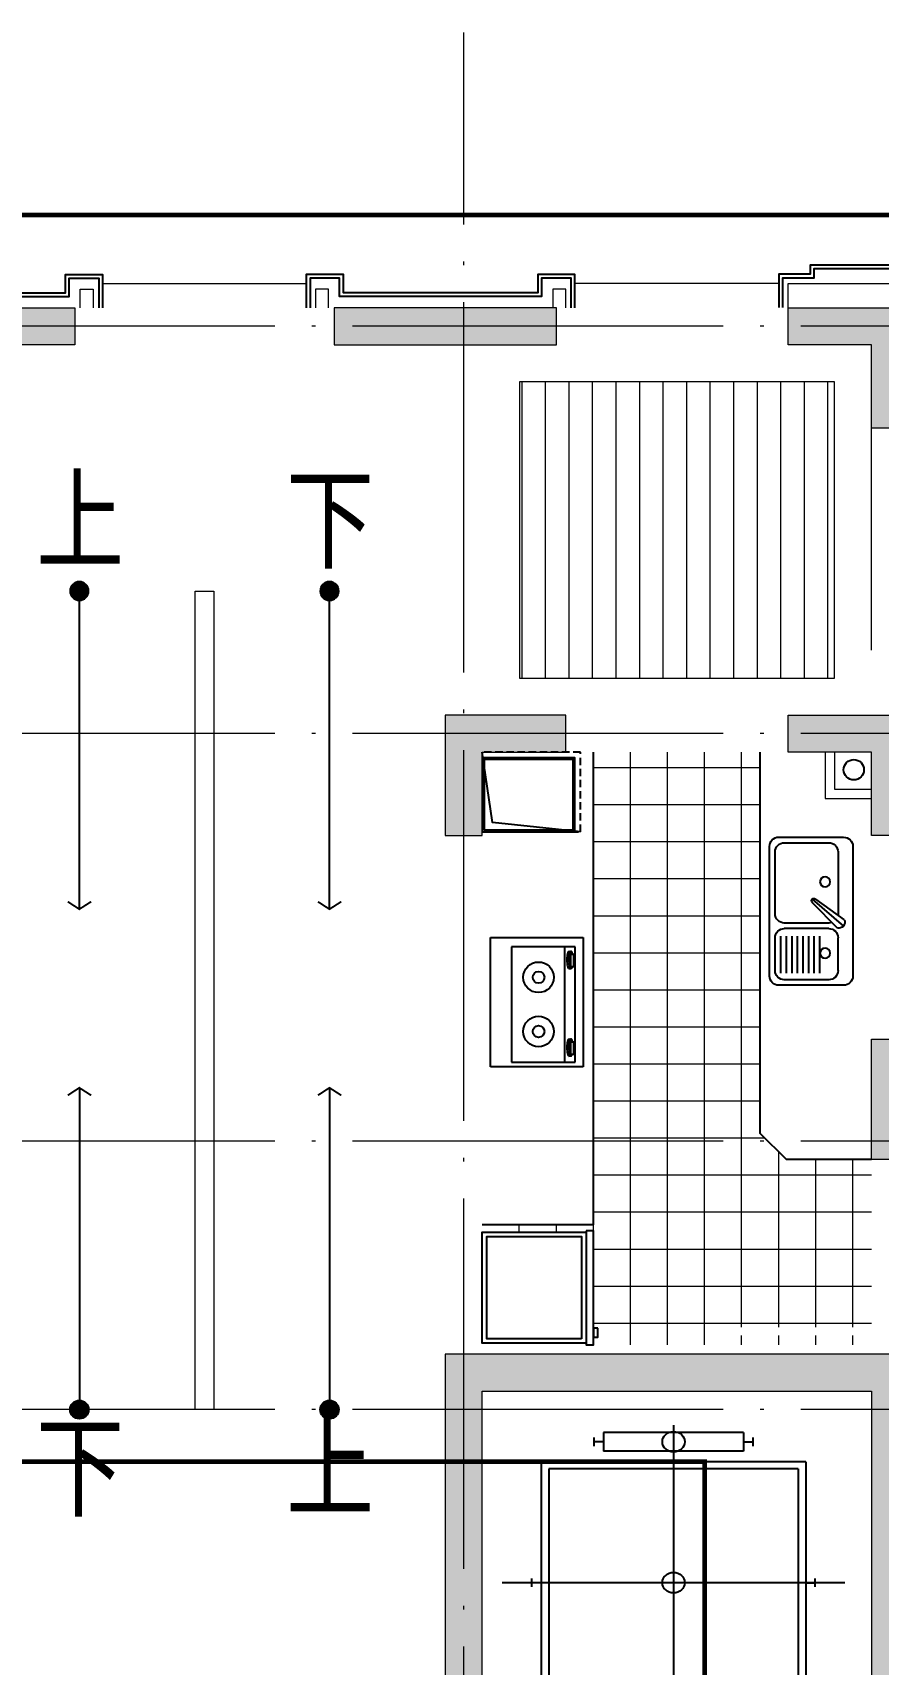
# Model space of a CAD drawing. Extents: x 1117549 to 1295333, y -232649 to -190649.
# Drawn here: x 1176172 to 1180737, y -208443 to -199631 of the extents above; entities that cross this region are included whole.
import ezdxf
from ezdxf.enums import TextEntityAlignment as Align

# ---------------------------------------------------------------- set-up
doc = ezdxf.new("R2010")
doc.units = 0
doc.header["$LTSCALE"] = 1000
doc.header["$MEASUREMENT"] = 0
for name, pattern in [('ACO-DASHED', [3, 2, -1]), ('DASH', [0.35, 0.25, -0.1]), ('DOTE', [2.4200000000000004, 2, -0.2, 0.02, -0.2])]:
    doc.linetypes.add(name, pattern=pattern)
doc.layers.get('0').update_dxf_attribs({"linetype": 'CONTINUOUS'})
for name, color, linetype, lineweight in [('A-c', 30, 'CONTINUOUS', 0), ('A-Sill', 135, 'CONTINUOUS', 0), ('A-Wall-2', 123, 'CONTINUOUS', 15), ('dote', 252, 'DOTE', 0), ('PUB_HATCH', 8, 'CONTINUOUS', 0), ('WR-FLOR', 151, 'CONTINUOUS', 0), ('砌块', 31, 'CONTINUOUS', 0), ('铺地', 147, 'CONTINUOUS', 0)]:
    doc.layers.add(name, color=color, linetype=linetype, lineweight=lineweight)
for name, color, linetype in [('A-Insulatinglayer', 11, 'CONTINUOUS'), ('A-Kitchen', 214, 'CONTINUOUS'), ('A-Others', 45, 'ACO-DASHED'), ('A-Plumbing', 4, 'CONTINUOUS'), ('A-Pub-dim-2', 3, 'CONTINUOUS'), ('A-Pub-text', 132, 'CONTINUOUS'), ('A-Section', 2, 'CONTINUOUS'), ('A-Stair', 142, 'CONTINUOUS')]:
    doc.layers.add(name, color=color, linetype=linetype)
doc.styles.add('hzxy', font='romand.shx', dxfattribs={"bigfont": 'hzxy.shx'})

# ---------------------------------------------------------------- blocks, each defined once
blk = doc.blocks.new('$dot')
h = blk.add_hatch(color=0)
h.dxf.hatch_style = 1
edge = h.paths.add_edge_path()
edge.add_arc((0, 0), 0.5, 0, 360)
at = {"color": 0}
blk.add_circle((0, 0), 0.5, dxfattribs=at)
blk = doc.blocks.new('A-Kitchen-Gas stove-700x500')
at = {"layer": 'A-Kitchen'}
for p, q in [((-349.9999999999563, 0), (349.9999999999563, 0)), ((-349.9999999999563, -500.0000000000582), (-349.9999999999563, 0)), ((349.9999999999563, 0), (349.9999999999563, -500.0000000000582)), ((-323.472144260435, -113.0917068321141), (-323.472144260435, -455.5369868483976)), ((299.3016935963387, -113.0917068321141), (-323.472144260435, -113.0917068321141)), ((299.3016935963387, -455.5369868483976), (299.3016935963387, -113.0917068321141)), ((-323.472144260435, -399.84151166433), (299.3016935963387, -399.84151166433)), ((-290.8727731544495, -422.0538412102614), (-290.7542683257633, -433.7648284342139)), ((-215.7395293142617, -431.5299579231068), (-280.4079388457612, -431.5299579231068)), ((-280.4079388457612, -431.5299579231068), (-280.4079388457612, -448.1502087175613)), ((-215.7395293142617, -448.1502087175613), (-215.7395293142617, -431.5299579231068)), ((-199.1109183234657, -423.2301448979997), (-199.1109183234657, -433.7459913624916)), ((182.1243899021501, -422.0538412102614), (182.2428947308362, -433.7648284342139)), ((192.5892242108384, -431.5299579231068), (192.5892242108384, -448.1502087175613)), ((257.2576337423379, -431.5299579231068), (192.5892242108384, -431.5299579231068)), ((257.2576337423379, -448.1502087175613), (257.2576337423379, -431.5299579231068)), ((273.8862447330466, -423.2301448979997), (273.8862447330466, -433.7459913624916)), ((349.9999999999563, -500.0000000000582), (-349.9999999999563, -500.0000000000582)), ((-323.472144260435, -455.5369868483976), (299.3016935963387, -455.5369868483976)), ((-280.4079388457612, -448.1502087175613), (-215.7395293142617, -448.1502087175613)), ((192.5892242108384, -448.1502087175613), (257.2576337423379, -448.1502087175613))]:
    blk.add_line(p, q, dxfattribs=at)
for points in [[(-199.1109183234657, -423.2301448979997, 0.2590339714206403), (-201.0117027598462, -419.8073419830762, 0.0762761895455676), (-212.5317826497631, -414.8729594461038, 0.0365148199121137), (-226.0800731151394, -412.4155319170093, 0.026614996038891), (-244.9326153249567, -411.411299888743, 0.026614996038891), (-263.7851575348614, -412.4155319170093, 0.0365148199121137), (-277.3334480002377, -414.8729594461038, 0.0762761895455752), (-288.8535278900672, -419.8073419830762, 0.2590339714203898), (-290.7543123265642, -423.2301448979997, 0.0784621676306809), (-290.5581488226453, -424.4725007113884, 0.056762457430155)], [(-199.1109183234657, -433.7459913624916, 0.2590339714206403), (-201.0117027598462, -430.3231884473935, 0.0762761895455676), (-212.5317826497631, -425.3888059105373, 0.0365148199121137), (-226.0800731151394, -422.9313783813849, 0.026614996038891), (-244.9326153249567, -421.9271463530021, 0.026614996038891), (-263.7851575348614, -422.9313783813849, 0.0365148199121137), (-277.3334480002377, -425.3888059105373, 0.0762761895455752), (-288.8535278900672, -430.3231884473935, 0.2590339714203898), (-290.7543123265642, -433.7459913624916, 0.2590339714202164), (-288.8535278900672, -437.1687942774151, 0.056762457430155), (-280.4079388457612, -441.1814099272014, 0.0365148199120382)], [(-215.7395293142617, -442.871044396481, 0.0087359414318704), (-212.5317826497631, -442.1031768143875, 0.0762761895456294), (-201.0117027598462, -437.1687942774151, 0.2590339714204861), (-199.1109183234657, -433.7459913624916, 0.2590339714206403)], [(273.8862447330466, -423.2301448979997, 0.2590339714206403), (271.985460296637, -419.8073419830762, 0.0762761895455676), (260.4653804068366, -414.8729594461038, 0.0365148199121137), (246.9170899414603, -412.4155319170093, 0.026614996038891), (228.0645477315557, -411.411299888743, 0.026614996038891), (209.212005521651, -412.4155319170093, 0.0365148199121137), (195.6637150563619, -414.8729594461038, 0.0762761895455752), (184.1436351664451, -419.8073419830762, 0.2590339714203898), (182.2428507300355, -423.2301448979997, 0.0784621676306809), (182.4390142339543, -424.4725007113884, 0.056762457430155)], [(273.8862447330466, -433.7459913624916, 0.2590339714206403), (271.985460296637, -430.3231884473935, 0.0762761895455676), (260.4653804068366, -425.3888059105373, 0.0365148199121137), (246.9170899414603, -422.9313783813849, 0.026614996038891), (228.0645477315557, -421.9271463530021, 0.026614996038891), (209.212005521651, -422.9313783813849, 0.0365148199121137), (195.6637150563619, -425.3888059105373, 0.0762761895455752), (184.1436351664451, -430.3231884473935, 0.2590339714203898), (182.2428507300355, -433.7459913624916, 0.2590339714202164), (184.1436351664451, -437.1687942774151, 0.056762457430155), (192.5892242108384, -441.1814099272014, 0.0365148199120382)], [(257.2576337423379, -442.871044396481, 0.0087359414318704), (260.4653804068366, -442.1031768143875, 0.0762761895456294), (271.985460296637, -437.1687942774151, 0.2590339714204861), (273.8862447330466, -433.7459913624916, 0.2590339714206403)]]:
    blk.add_lwpolyline(points, format="xyb", dxfattribs=at)
for centre, radius in [((-158.4251782181527, -258.5454277156969), 82.49649810437039), ((134.2080471712543, -258.5454277156969), 82.49649810437039), ((-158.4251782181527, -258.5454277156969), 31.6309469674834), ((134.2080471712543, -258.5454277156969), 31.6309469674834)]:
    blk.add_circle(centre, radius, dxfattribs=at)
blk = doc.blocks.new('A-Kitchen-Washer tank-800x450')
at = {"layer": 'A-Kitchen'}
for p, q in [((350, 0), (-350, 0)), ((-400, -50), (-400, -400.0000000000582)), ((-320, -80.00000000005821), (-143.7037762925029, -80.00000000005821)), ((-91.48327314580091, -83.8428183607175), (45.11580502529978, -218.1856368749868)), ((64.23365555763303, -219.8137208182597), (-79.9331826757407, -51.17735588180585)), ((-45.86901710840175, -44.84729640552541), (65.59823248020257, -200.6752570311073)), ((320, -80.00000000005821), (-13.70377629250288, -80.00000000005821)), ((400, -400.0000000000582), (400, -50)), ((-370, -130), (-370, -370)), ((-93.70377629250288, -130), (-93.70377629250288, -370)), ((-63.70377629250288, -130), (-63.70377629250288, -370)), ((370, -370), (370, -130)), ((-133.9178410815948, -180.1655532824807), (-334.2858836707019, -180.1655532824807)), ((-133.9178410815948, -210.1655532823643), (-334.2858836707019, -210.1655532823643)), ((-133.9178410815948, -240.1655532824807), (-334.2858836707019, -240.1655532824807)), ((-133.9178410815948, -270.1655532823643), (-334.2858836707019, -270.1655532823643)), ((-133.9178410815948, -300.1655532824807), (-334.2858836707019, -300.1655532824807)), ((-133.9178410815948, -330.1655532823643), (-334.2858836707019, -330.1655532823643)), ((-133.9178410815948, -360.1655532823643), (-334.2858836707019, -360.1655532823643)), ((-133.9178410815948, -390.1655532824807), (-334.2858836707019, -390.1655532824807)), ((-320, -420), (-143.7037762925029, -420)), ((-13.70377629250288, -420), (320, -420)), ((-350, -450), (350, -450))]:
    blk.add_line(p, q, dxfattribs=at)
for centre in [(-226.0871393597918, -150.1422666750732), (158.6194997856801, -150.1422666750732)]:
    blk.add_circle(centre, 27.46103419230471, dxfattribs=at)
for centre, radius, start, end in [((-350, -50), 50, 90, 180), ((350, -50), 50, 0, 90), ((-320, -130), 50, 90, 180), ((-143.7037762925029, -130), 50, 0, 90), ((-57.41910757808364, -77.51275888417149), 34.64732354453993, 70.52705583987864, 190.5270558380252), ((-13.70377629250288, -130), 50, 90, 97.69780160476948), ((320, -130), 50, 0, 90), ((-13.70377629250288, -130), 50, 161.1095572018356, 180), ((55.4776348400046, -209.5715352834668), 13.47480104998308, 219.7377690677839, 41.31634261031754), ((-350, -400.0000000000582), 50, 180, 270), ((-320, -370), 50, 180, 270), ((-143.7037762925029, -370), 50, 270, 0), ((-13.70377629250288, -370), 50, 180, 270), ((320, -370), 50, 270, 0), ((350, -400.0000000000582), 50, 270, 0)]:
    blk.add_arc(centre, radius, start, end, dxfattribs=at)
blk = doc.blocks.new('A-Kitchen-Refrigeratory-600x600')
at = {"layer": 'A-Kitchen'}
for points in [[(7.999999999796272, -559.9999999917344), (7.999999999912688, 0), (607.9999999911815, 0), (607.9999999910942, -559.9999999917344)], [(31.99999999938882, -535.9999999920836), (31.99999999950524, -23.99999999947613), (583.9999999913853, -23.99999999947613), (583.9999999913853, -535.9999999920836), (31.99999999938882, -535.9999999920836)]]:
    blk.add_lwpolyline(points, dxfattribs=at)
for points in [[(615.9999999910942, -559.9999999917344), (0, -559.9999999917344), (0, -599.9999999917345), (615.9999999910942, -599.9999999917345)], [(90.1549127488106, -623.6699198407732), (90.1549127488106, -599.9999999917345), (41.53894682848476, -599.9999999917345), (41.53894682848476, -623.6699198407732)]]:
    blk.add_lwpolyline(points, close=True, dxfattribs=at)
blk = doc.blocks.new('A-Other-Elevator -a')
at = {"layer": 'A-Stair', "color": 0, "linetype": 'ByBlock', "lineweight": -2}
for p, q in [((378.4090909757651, 1876.590909046354), (-378.4090909757651, 1876.590909046354)), ((-378.4090909757651, 1876.590909046354), (-378.4090909757651, 1776.13636359456)), ((0, 1915.227272681659), (0, 215.2272727282252)), ((378.4090909757651, 1876.590909046354), (378.4090909757651, 1776.13636359456)), ((-428.8636364392004, 1803.181818139274), (-428.8636364392004, 1849.54545450164)), ((-378.4090909757651, 1826.363636320457), (-428.8636364392004, 1826.363636320457)), ((378.4090909757651, 1776.13636359456), (-378.4090909757651, 1776.13636359456)), ((378.4090909757651, 1826.363636320457), (428.8636364392004, 1826.363636320457)), ((428.8636364392004, 1803.181818139274), (428.8636364392004, 1849.54545450164)), ((714.7727273986675, 1718.181818141602), (-714.7727273986675, 1718.181818141602)), ((-714.7727273986675, 1718.181818141602), (-714.7727273986675, 342.7272727247327)), ((672.7272728458046, 1679.545454506297), (-672.7272728458046, 1679.545454506297)), ((-672.7272728458046, 1679.545454506297), (-672.7272728458046, 522.1936596019658)), ((672.7272728458046, 1679.545454506297), (672.7272728458046, 373.636363632977)), ((714.7727273986675, 1718.181818141602), (714.7727273986675, 342.7272727247327)), ((925.0000001629815, 1065.227272704942), (-925.0000001629815, 1065.227272704942)), ((-765.2272728621028, 1042.045454523759), (-765.2272728621028, 1088.409090886125)), ((-714.7727273986675, 1065.227272704942), (-765.2272728621028, 1065.227272704942)), ((714.7727273986675, 1065.227272704942), (765.2272728621028, 1065.227272704942)), ((765.2272728621028, 1042.045454523759), (765.2272728621028, 1088.409090886125)), ((-509.3533393981052, 373.636363632977), (-672.7272728458046, 522.1936596019658)), ((-378.4090909757651, 373.636363632977), (-509.3533393981052, 373.636363632977)), ((-378.4090909757651, 373.636363632977), (-378.4090909757651, 342.7272727247327)), ((378.4090909757651, 373.636363632977), (378.4090909757651, 342.7272727247327)), ((672.7272728458046, 373.636363632977), (378.4090909757651, 373.636363632977)), ((-849.3181819678284, 342.7272727247327), (-714.7727273986675, 342.7272727247327)), ((-849.3181819678284, 273.1818181811832), (-849.3181819678284, 342.7272727247327)), ((849.3181819678284, 273.1818181811832), (-849.3181819678284, 273.1818181811832)), ((403.6363637074828, 342.7272727247327), (-403.6363637074828, 342.7272727247327)), ((-403.6363637074828, 342.7272727247327), (-403.6363637074828, 311.8181818164885)), ((403.6363637074828, 311.8181818164885), (-403.6363637074828, 311.8181818164885)), ((403.6363637074828, 342.7272727247327), (403.6363637074828, 311.8181818164885)), ((849.3181819678284, 342.7272727247327), (714.7727273986675, 342.7272727247327)), ((849.3181819678284, 273.1818181811832), (849.3181819678284, 342.7272727247327)), ((925.0000001629815, 250), (-925.0000001629815, 250)), ((550, 0), (-550, 0))]:
    blk.add_line(p, q, dxfattribs=at)
for centre in [(0, 1826.363636320457), (0, 1065.227272704942)]:
    blk.add_ellipse(centre, major_axis=(-60.06406158313622, 1.2783456e-09), ratio=0.9189189187334816, start_param=-1.570796326775339, end_param=4.712388980404247, dxfattribs=at)
blk = doc.blocks.new('dsdgd')
at = {"layer": 'PUB_HATCH'}
h = blk.add_hatch(color=256, dxfattribs=at)
h.paths.add_polyline_path([(1180899.450652495, -214316.726785056), (1180699.450652494, -214316.726785056), (1180699.450652494, -212666.726785056), (1180899.450652495, -212666.726785056)])
h.paths.add_polyline_path([(1186399.450652489, -212666.7267850566), (1185499.450652492, -212666.726785056), (1185499.450652492, -214316.726785056), (1185699.450652492, -214316.726785056), (1185699.450652492, -212866.7267850558), (1186399.450652489, -212866.7267850564)])
h.paths.add_polyline_path([(1186399.450652492, -211466.726785056), (1184299.450652492, -211466.726785056), (1184299.450652492, -210566.726785056), (1184499.450652492, -210566.726785056), (1184499.450652492, -211266.7267850562), (1186399.450652492, -211266.7267850562)])
h.paths.add_polyline_path([(1188849.450652493, -210566.7267850612), (1189599.450652493, -210566.7267850612), (1189599.450652493, -212866.7267850612), (1188849.450652493, -212866.7267850612), (1188849.450652493, -212666.7267850612), (1189399.450652493, -212666.7267850612), (1189399.450652493, -210766.7267850612), (1188849.450652493, -210766.7267850612)])
h.paths.add_polyline_path([(1188949.450652492, -217966.7267850558), (1189599.450652492, -217966.7267850558), (1189599.450652492, -216316.7267850558), (1189399.450652492, -216316.7267850558), (1189399.450652492, -217766.726785056), (1188949.450652492, -217766.726785056)])
h.paths.add_polyline_path([(1185499.450652492, -217766.7267850557), (1185174.451345694, -217766.7267850557), (1185174.451345694, -217966.7267850557), (1185499.450652492, -217966.7267850751), (1185499.450652492, -219016.7267850366), (1185174.451345694, -219016.7267850366), (1185174.451345694, -219216.7267850366), (1185699.450652492, -219216.7267850373), (1185699.450652492, -217266.7267850569), (1186899.450652489, -217266.726785056), (1186899.450652489, -217966.7267850602), (1187099.450652492, -217966.726785056), (1187099.450652492, -217066.726785056), (1185499.450652492, -217066.7267848017)])
h.paths.add_polyline_path([(1180899.450652495, -217766.7267850557), (1181224.449959293, -217766.7267850557), (1181224.449959293, -217966.7267850557), (1180899.450652495, -217966.7267850751), (1180899.450652495, -219016.7267850366), (1181224.449959293, -219016.7267850366), (1181224.449959293, -219216.7267850366), (1180699.450652495, -219216.7267850373), (1180699.450652495, -217066.7267848015), (1180899.450652495, -217066.7267848017)])
h.paths.add_polyline_path([(1180899.450652491, -210516.7267850559), (1180899.450652491, -211466.7267850567), (1180374.451345693, -211466.726785056), (1180374.451345693, -211266.726785056), (1180699.450652492, -211266.726785056), (1180699.450652492, -210516.7267850562)])
h.paths.add_polyline_path([(1178999.450652472, -201116.7267850559), (1177799.450652472, -201116.7267850559), (1177799.450652472, -201316.7267850559), (1178999.450652472, -201316.7267850559)])
h.paths.add_polyline_path([(1179049.450652493, -203316.7267850562), (1178399.450652493, -203316.7267850562), (1178399.450652494, -203966.6047854247), (1178599.450652494, -203966.6047854247), (1178599.450652494, -203516.726785056), (1179049.450652493, -203516.726785056)])
h.paths.add_polyline_path([(1179074.450652498, -209266.726785056), (1179074.450652498, -209066.726785056), (1178599.450652492, -209066.726785056), (1178599.450652492, -206966.726785056), (1180699.450652492, -206966.726785056), (1180699.450652492, -209066.726785056), (1180174.450652498, -209066.726785056), (1180174.450652498, -209266.726785056), (1180899.450652492, -209266.726785056), (1180899.450652492, -206766.726785056), (1178399.450652492, -206766.726785056), (1178399.450652492, -209266.726785056)])
h.paths.add_polyline_path([(1184299.450652492, -206166.6047854247), (1184499.450652492, -206166.6047854247), (1184499.450652492, -205716.726785056), (1184949.450652491, -205716.726785056), (1184949.450652491, -205516.7267850562), (1184299.450652491, -205516.7267850562), (1183849.450652492, -205516.7267850562), (1183849.450652492, -205716.726785056), (1184299.450652491, -205716.726785056)])
h.paths.add_polyline_path([(1188949.450652492, -206966.726785056), (1189599.450652492, -206966.726785056), (1189599.450652492, -208066.6047854244), (1189399.450652492, -208066.6047854244), (1189399.450652492, -207166.7267850558), (1188949.450652492, -207166.7267850558)])
h.paths.add_polyline_path([(1187049.450652492, -205516.726785056), (1187699.450652492, -205516.726785056), (1187699.450652492, -207166.726785056), (1187499.450652492, -207166.726785056), (1187499.450652492, -205716.7267850558), (1187049.450652492, -205716.7267850558)])
h.paths.add_polyline_path([(1181799.450652491, -205716.726785056), (1180699.450652491, -205716.726785056), (1180699.450652492, -205066.8487846876), (1180899.450652492, -205066.8487846876), (1180899.450652492, -205516.7267850562), (1181799.450652491, -205516.7267850562)])
h.paths.add_polyline_path([(1180249.450652492, -203316.7267850562), (1180899.450652492, -203316.7267850562), (1180899.450652492, -203966.6047854247), (1180699.450652492, -203966.6047854247), (1180699.450652492, -203516.726785056), (1180249.450652492, -203516.726785056)])
h.paths.add_polyline_path([(1180249.450652492, -201116.7267850562), (1180899.450652492, -201116.7267850562), (1180899.450652492, -201766.6047854246), (1180699.450652492, -201766.6047854246), (1180699.450652492, -201316.7267850559), (1180249.450652492, -201316.7267850559)])
h.paths.add_polyline_path([(1173299.450543233, -214316.726785056), (1173499.450543234, -214316.726785056), (1173499.450543234, -212666.726785056), (1173299.450543233, -212666.726785056)])
h.paths.add_polyline_path([(1167799.450543239, -212666.7267850566), (1168699.450543237, -212666.726785056), (1168699.450543236, -214316.726785056), (1168499.450543236, -214316.726785056), (1168499.450543236, -212866.7267850558), (1167799.45054324, -212866.7267850564)])
h.paths.add_polyline_path([(1167799.450543236, -211466.726785056), (1169899.450543237, -211466.726785056), (1169899.450543236, -210566.726785056), (1169699.450543236, -210566.726785056), (1169699.450543236, -211266.7267850562), (1167799.450543237, -211266.7267850562)])
h.paths.add_polyline_path([(1165349.450543235, -210566.7267850612), (1164599.450543235, -210566.7267850612), (1164599.450543235, -212866.7267850612), (1165349.450543235, -212866.7267850612), (1165349.450543235, -212666.7267850612), (1164799.450543235, -212666.7267850612), (1164799.450543235, -210766.7267850612), (1165349.450543235, -210766.7267850612)])
h.paths.add_polyline_path([(1165249.450543236, -217966.7267850558), (1164599.450543236, -217966.7267850558), (1164599.450543237, -216316.7267850558), (1164799.450543237, -216316.7267850558), (1164799.450543237, -217766.726785056), (1165249.450543236, -217766.726785056)])
h.paths.add_polyline_path([(1168699.450543236, -217766.7267850557), (1169024.449850034, -217766.7267850557), (1169024.449850034, -217966.7267850557), (1168699.450543236, -217966.7267850751), (1168699.450543236, -219016.7267850366), (1169024.449850034, -219016.7267850366), (1169024.449850034, -219216.7267850366), (1168499.450543236, -219216.7267850373), (1168499.450543236, -217266.7267850569), (1167299.45054324, -217266.726785056), (1167299.45054324, -217966.7267850602), (1167099.450543237, -217966.726785056), (1167099.450543237, -217066.726785056), (1168699.450543236, -217066.7267848017)])
h.paths.add_polyline_path([(1173299.450543233, -217766.7267850557), (1172974.451236435, -217766.7267850557), (1172974.451236435, -217966.7267850557), (1173299.450543233, -217966.7267850751), (1173299.450543233, -219016.7267850366), (1172974.451236435, -219016.7267850366), (1172974.451236435, -219216.7267850366), (1173499.450543233, -219216.7267850373), (1173499.450543233, -217066.7267848015), (1173299.450543233, -217066.7267848017)])
h.paths.add_polyline_path([(1177899.450542643, -218316.7267847951), (1177899.450542643, -219216.726785056), (1177699.450543828, -219216.7267874253), (1177699.450542644, -218516.7267847986), (1176499.45054383, -218516.7267847986), (1176499.45054383, -219216.726785056), (1176299.45054383, -219216.726785056), (1176299.450543846, -218316.7267847951), (1176999.450543245, -218316.7267848074), (1176999.450543259, -217066.7267848074), (1177199.45065247, -217066.7267847958), (1177199.450652491, -218316.7267848074)])
h.paths.add_polyline_path([(1177199.450543303, -211666.7267850562), (1177199.450543303, -213116.7267851278), (1176999.450543317, -213116.7267851278), (1176999.450543317, -211666.7267850562), (1175299.450543237, -211666.7267850562), (1175299.450543237, -210516.726785056), (1175499.450543237, -210516.726785056), (1175499.450543237, -211466.7267850562), (1178699.450543237, -211466.7267850562), (1178699.450543237, -210516.7267850558), (1178899.450543237, -210516.7267850562), (1178899.450543237, -211666.7267850562)])
h.paths.add_polyline_path([(1173299.450543237, -210516.7267850559), (1173299.450543237, -211466.7267850567), (1173824.449850035, -211466.726785056), (1173824.449850035, -211266.726785056), (1173499.450543237, -211266.726785056), (1173499.450543237, -210516.7267850562)])
h.paths.add_polyline_path([(1175199.450543256, -201116.7267850559), (1176399.450543256, -201116.7267850559), (1176399.450543256, -201316.7267850559), (1175199.450543256, -201316.7267850559)])
h.paths.add_polyline_path([(1175149.450543235, -203316.7267850562), (1175799.450543235, -203316.7267850562), (1175799.450543234, -203966.6047854247), (1175599.450543234, -203966.6047854247), (1175599.450543234, -203516.726785056), (1175149.450543235, -203516.726785056)])
h.paths.add_polyline_path([(1175124.45054323, -209266.726785056), (1175124.45054323, -209066.726785056), (1175599.450543237, -209066.726785056), (1175599.450543237, -206966.726785056), (1173499.450543237, -206966.726785056), (1173499.450543237, -209066.726785056), (1174024.45054323, -209066.726785056), (1174024.45054323, -209266.726785056), (1173299.450543237, -209266.726785056), (1173299.450543237, -206766.726785056), (1175799.450543237, -206766.726785056), (1175799.450543237, -209266.726785056)])
h.paths.add_polyline_path([(1169899.450543237, -206166.6047854247), (1169699.450543237, -206166.6047854247), (1169699.450543237, -205716.726785056), (1169249.450543237, -205716.726785056), (1169249.450543237, -205516.7267850562), (1169899.450543237, -205516.7267850562), (1170349.450543236, -205516.7267850562), (1170349.450543236, -205716.726785056), (1169899.450543237, -205716.726785056)])
h.paths.add_polyline_path([(1165249.450543236, -206966.726785056), (1164599.450543236, -206966.726785056), (1164599.450543237, -208066.6047854244), (1164799.450543237, -208066.6047854244), (1164799.450543237, -207166.7267850558), (1165249.450543236, -207166.7267850558)])
h.paths.add_polyline_path([(1167149.450543236, -205516.726785056), (1166499.450543236, -205516.726785056), (1166499.450543237, -207166.726785056), (1166699.450543237, -207166.726785056), (1166699.450543237, -205716.7267850558), (1167149.450543236, -205716.7267850558)])
h.paths.add_polyline_path([(1172399.450543237, -205716.726785056), (1173499.450543237, -205716.726785056), (1173499.450543237, -205066.8487846876), (1173299.450543237, -205066.8487846876), (1173299.450543237, -205516.7267850562), (1172399.450543238, -205516.7267850562)])
h.paths.add_polyline_path([(1173949.450543236, -203316.7267850562), (1173299.450543236, -203316.7267850562), (1173299.450543237, -203966.6047854247), (1173499.450543237, -203966.6047854247), (1173499.450543237, -203516.726785056), (1173949.450543236, -203516.726785056)])
h.paths.add_polyline_path([(1173949.450543236, -201116.7267850562), (1173299.450543236, -201116.7267850562), (1173299.450543237, -201766.6047854246), (1173499.450543237, -201766.6047854246), (1173499.450543237, -201316.7267850559), (1173949.450543236, -201316.7267850559)])
at = {"layer": 'A-c'}
for points in [[(1175199.450543256, -201116.7267850559), (1176399.450543256, -201116.7267850559), (1176399.450543256, -201316.7267850559), (1175199.450543256, -201316.7267850559)], [(1178999.450652472, -201116.7267850559), (1177799.450652472, -201116.7267850559), (1177799.450652472, -201316.7267850559), (1178999.450652472, -201316.7267850559)], [(1177149.450543237, -207066.7267850559), (1177049.450543237, -207066.7267850559), (1177049.450543237, -202646.7267850559), (1177149.450543237, -202646.7267850559)], [(1179049.450652493, -203316.7267850562), (1178399.450652493, -203316.7267850562), (1178399.450652494, -203966.6047854247), (1178599.450652494, -203966.6047854247), (1178599.450652494, -203516.726785056), (1179049.450652493, -203516.726785056)], [(1181799.450652491, -205716.726785056), (1180699.450652491, -205716.726785056), (1180699.450652492, -205066.8487846876), (1180899.450652492, -205066.8487846876), (1180899.450652492, -205516.7267850562), (1181799.450652491, -205516.7267850562)]]:
    blk.add_lwpolyline(points, close=True, dxfattribs=at)
at = {"layer": 'A-c', "elevation": 5.2608710943e-06}
for points in [[(1180249.450652492, -201116.7267850562), (1180899.450652492, -201116.7267850562), (1180899.450652492, -201766.6047854246), (1180699.450652492, -201766.6047854246), (1180699.450652492, -201316.7267850559), (1180249.450652492, -201316.7267850559)], [(1180249.450652492, -203316.7267850562), (1180899.450652492, -203316.7267850562), (1180899.450652492, -203966.6047854247), (1180699.450652492, -203966.6047854247), (1180699.450652492, -203516.726785056), (1180249.450652492, -203516.726785056)], [(1179074.450652498, -209266.726785056), (1179074.450652498, -209066.726785056), (1178599.450652492, -209066.726785056), (1178599.450652492, -206966.726785056), (1180699.450652492, -206966.726785056), (1180699.450652492, -209066.726785056), (1180174.450652498, -209066.726785056), (1180174.450652498, -209266.726785056), (1180899.450652492, -209266.726785056), (1180899.450652492, -206766.726785056), (1178399.450652492, -206766.726785056), (1178399.450652492, -209266.726785056)]]:
    blk.add_lwpolyline(points, close=True, dxfattribs=at)

msp = doc.modelspace()

# ---------------------------------------------------------------- hatches: boundary and pattern name
at = {"layer": '铺地'}
h = msp.add_hatch(dxfattribs=at)
h.set_pattern_fill('ANSI31', color=256, scale=80, angle=45, style=0)
h.set_pattern_definition([(90, (2354198.901086473, 0), (127, 2.131628207280301e-14), [])])
h.paths.add_polyline_path([(1180499.450543237, -201516.7267850559), (1180499.450543237, -203116.726785056), (1179989.450543239, -203116.726785056, 0.2957904294578509), (1179289.450543239, -202636.9832374713), (1179289.450543239, -202636.726785056), (1179249.450543239, -202636.726785056), (1179249.450543239, -203116.726785056), (1178799.450543237, -203116.726785056), (1178799.450543237, -201516.7267850559)])
h.paths.add_polyline_path([(1179289.450543239, -203116.726785056), (1179289.450543239, -202636.9832374713, -0.2957904294578508), (1179989.450543239, -203116.726785056)], flags=17)
h = msp.add_hatch(dxfattribs=at)
h.set_pattern_fill('_USER', color=256, scale=200, style=0, double=1, pattern_type=0)
h.set_pattern_definition([(180, (2354198.901086473, 0), (0, 200), []), (90, (2354198.901086473, 0), (200, 1.224646799147353e-14), [])])
h.paths.add_polyline_path([(1179199.450543236, -203516.726785056), (1180099.45054324, -203516.726785056), (1180099.45054324, -205575.3054288186), (1180240.871899478, -205716.7267850561), (1180699.450543237, -205716.7267850561), (1180699.450543237, -205772.4434117344, 0.3738203603314924), (1179922.239052204, -206621.726785056), (1179921.950543237, -206621.726785056), (1179921.950543237, -206666.726785056), (1180699.450543236, -206666.726785056), (1180699.450543237, -206716.726785056), (1179199.450543225, -206716.726785056), (1179199.450543225, -206675.1878382275), (1179223.120463074, -206675.1878382275), (1179223.120463074, -206626.5718723072), (1179199.450543225, -206626.5718723072), (1179199.450543225, -206100.7267850649), (1179159.450543225, -206100.7267850649), (1179159.450543225, -206108.7267850648), (1178599.450543237, -206108.7267850648), (1178599.450543237, -206066.726785056), (1179199.450543236, -206066.726785056)])
h.paths.add_polyline_path([(1180699.450543237, -205772.4434117344), (1180699.450543237, -206621.726785056), (1179922.239052204, -206621.726785056, -0.3738203603314924)], flags=17)

# ---------------------------------------------------------------- linework, layer by layer
at = {"layer": 'A-Insulatinglayer'}
for points in [[(1175119.450543236, -201116.7267850559), (1175119.450543236, -200956.726785056), (1175279.450543236, -200956.726785056), (1175279.450543236, -201056.7267850558), (1176369.450543227, -201056.7267850558), (1176369.450543227, -200956.7267850561), (1176529.450543227, -200956.7267850561), (1176529.450543226, -201116.7267850558)], [(1179079.450541823, -201116.7267850559), (1179079.450541823, -200956.726785056), (1178919.450541823, -200956.726785056), (1178919.450541823, -201056.7267850558), (1177829.450541832, -201056.7267850558), (1177829.450541832, -200956.7267850561), (1177669.450541832, -200956.7267850561), (1177669.450541833, -201116.7267850558)]]:
    msp.add_lwpolyline(points, dxfattribs=at)
at = {"layer": 'A-Insulatinglayer', "elevation": 5.2608710943e-06}
msp.add_lwpolyline([(1180899.450543248, -201796.6047854243), (1181109.450543249, -201796.6047854243), (1181109.450543249, -201626.6047854243), (1181159.450543249, -201626.6047854243), (1181159.450543249, -201126.5808013394), (1181159.450543249, -201126.5808013394), (1181159.450543249, -201126.5808013394), (1181109.450543249, -201126.5808013394), (1181109.450543249, -200956.5808013394), (1180939.450543249, -200956.5808013394), (1180939.450543249, -200906.5808013394), (1180709.450543249, -200906.5808013394), (1180469.450543249, -200906.5808013394), (1180389.450543249, -200906.5808013394), (1180389.450543249, -200956.5808013394), (1180219.450543249, -200956.5808013394), (1180219.450543249, -201116.5808013394)], dxfattribs=at)
at = {"layer": 'A-Kitchen'}
for points in [[(1178599.450543237, -206066.726785056), (1179199.450543236, -206066.726785056), (1179199.450543236, -203516.726785056)], [(1180699.450543236, -205716.7267850561), (1180240.871899478, -205716.7267850561), (1180099.45054324, -205575.3054288186), (1180099.45054324, -203516.726785056)]]:
    msp.add_lwpolyline(points, dxfattribs=at)
at = {"layer": 'A-Others', "linetype": 'ACO-DASHED', "ltscale": 0.02}
msp.add_lwpolyline([(1179129.450543236, -203946.7267852004), (1179129.450543236, -203516.7267852004), (1178599.450543236, -203516.7267852004), (1178599.450543236, -203946.7267852004)], close=True, dxfattribs=at)
at = {"layer": 'A-Others', "linetype": 'ByBlock', "ltscale": 20}
msp.add_lwpolyline([(1179129.450543236, -203946.7267852004), (1178653.791954002, -203896.4515156079), (1178599.450543236, -203516.7267852004)], dxfattribs=at)
for points in [[(1179099.450543236, -203946.7267852004), (1179099.450543236, -203546.7267852004), (1178599.450543236, -203546.7267852004), (1178599.450543236, -203946.7267852004)], [(1179089.450543236, -203936.7267852004), (1179089.450543236, -203556.7267852004), (1178609.450543236, -203556.7267852004), (1178609.450543236, -203936.7267852004)]]:
    msp.add_lwpolyline(points, close=True, dxfattribs=at)
at = {"layer": 'A-Plumbing'}
msp.add_circle((1180604.450541897, -203611.726785056), 55, dxfattribs=at)
at = {"layer": 'A-Pub-dim-2', "elevation": 5.2608710943e-06}
for points in [[(1176424.450543234, -204364.7914120039), (1176424.450543235, -202646.7267850559)], [(1177774.450543235, -204364.7914120039), (1177774.450543235, -202646.7267850559)], [(1176424.450543234, -205329.1717738508), (1176424.450543235, -207066.7267850559)], [(1177774.450543235, -205329.1717738508), (1177774.450543235, -207066.7267850559)]]:
    msp.add_lwpolyline(points, dxfattribs=at)
at = {"layer": 'A-Pub-dim-2', "const_width": 9.99998999999999, "elevation": 5.2608710943e-06, "flags": 128}
for points in [[(1176362.155005932, -204324.3045928738), (1176424.450543237, -204364.7914120025), (1176488.297198876, -204323.9649840466)], [(1177712.155005932, -204324.3045928738), (1177774.450543238, -204364.7914120025), (1177838.297198877, -204323.9649840466)], [(1176362.155005932, -205369.6585929809), (1176424.450543237, -205329.1717738522), (1176488.297198876, -205369.9982018081)], [(1177712.155005932, -205369.6585929809), (1177774.450543238, -205329.1717738522), (1177838.297198877, -205369.9982018081)]]:
    msp.add_lwpolyline(points, dxfattribs=at)
at = {"layer": 'A-Section', "color": 138, "elevation": 5.2608710943e-06}
msp.add_lwpolyline([(1180899.450543248, -201816.6047854243), (1181129.450543249, -201816.6047854243), (1181129.450543249, -201646.6047854243), (1181179.450543249, -201646.6047854243), (1181179.450543249, -201106.5808013394), (1181179.450543249, -201106.5808013394), (1181179.450543249, -201106.5808013394), (1181179.450543249, -201106.5808013394), (1181179.450543249, -201106.5808013394), (1181129.450543249, -201106.5808013394), (1181129.450543249, -200936.5808013394), (1180959.450543249, -200936.5808013394), (1180959.450543249, -200886.5808013394), (1180709.450543249, -200886.5808013394), (1180709.450543249, -200886.5808013394), (1180469.450543249, -200886.5808013394), (1180469.450543249, -200886.5808013394), (1180369.450543249, -200886.5808013394), (1180369.450543249, -200936.5808013394), (1180199.450543249, -200936.5808013394), (1180199.450543249, -201116.5808013394)], dxfattribs=at)
at = {"layer": 'A-Section', "color": 138}
for points in [[(1175099.450543236, -201116.7267850559), (1175099.450543236, -200936.726785056), (1175299.450543236, -200936.726785056), (1175299.450543236, -201036.7267850558), (1176349.450543227, -201036.7267850558), (1176349.450543227, -200936.7267850561), (1176549.450543227, -200936.7267850561), (1176549.450543226, -201116.7267850558)], [(1179099.450541823, -201116.7267850559), (1179099.450541823, -200936.726785056), (1178899.450541823, -200936.726785056), (1178899.450541823, -201036.7267850558), (1177849.450541832, -201036.7267850558), (1177849.450541832, -200936.7267850561), (1177649.450541832, -200936.7267850561), (1177649.450541833, -201116.7267850558)]]:
    msp.add_lwpolyline(points, dxfattribs=at)
at = {"layer": 'A-Sill'}
for p, q in [((1176549.450542575, -200986.5808013399, 5.2608710943e-06), (1177649.450543227, -200986.6515423479, 5.2608710943e-06)), ((1180199.450541823, -200986.5808013396, 5.2608710943e-06), (1179099.450541823, -200986.6451113469, 5.2608710943e-06))]:
    msp.add_line(p, q, dxfattribs=at)
at = {"layer": 'A-Wall-2'}
for points in [[(1180449.450541897, -203516.726785056), (1180449.450541897, -203766.726785056), (1180699.450541897, -203766.7267850558)], [(1180499.450541897, -203516.726785056), (1180499.450541897, -203716.726785056), (1180699.450541897, -203716.7267850558)]]:
    msp.add_lwpolyline(points, dxfattribs=at)
at = {"layer": 'dote'}
for p, q in [((1178499.450540347, -212766.7267846881, 5.2608710943e-06), (1178499.450543252, -199631.4395149566, 5.2608710943e-06)), ((1191999.450543255, -201216.7267850559), (1162199.450543252, -201216.7267850559)), ((1191999.450543255, -203416.726785056), (1162199.450543252, -203416.726785056)), ((1191999.450543256, -205616.726785056), (1162199.450543252, -205616.726785056)), ((1191999.450543256, -207066.726785056), (1162199.450543252, -207066.726785056))]:
    msp.add_line(p, q, dxfattribs=at)
at = {"layer": 'WR-FLOR'}
msp.add_line((1180699.450543237, -202966.6047854243), (1180699.450543237, -201766.6047854246, 5.2608710943e-06), dxfattribs=at)
at = {"layer": '砌块'}
for points in [[(1176429.450543227, -201116.7267850561), (1176429.450543227, -201016.7267850561), (1176499.450543227, -201016.7267850561), (1176499.450543227, -201116.7267850562)], [(1177769.450541832, -201116.7267850561), (1177769.450541832, -201016.7267850561), (1177699.450541832, -201016.7267850561), (1177699.450541832, -201116.7267850562)], [(1179049.450541823, -201116.726785056), (1179049.450541823, -201016.726785056), (1178979.450541823, -201016.726785056), (1178979.450541823, -201116.7267850561)], [(1180249.450543249, -201116.7267850562), (1180249.450543249, -200986.726785056), (1181079.450543249, -200986.726785056), (1181079.450543249, -201766.6047854246), (1180899.450543249, -201766.6047854246)]]:
    msp.add_lwpolyline(points, dxfattribs=at)
at = {"layer": '铺地', "color": 3, "linetype": 'DASH', "const_width": 25}
msp.add_lwpolyline([(1180899.450543236, -200616.7267849902), (1173299.450543236, -200616.7267849902), (1173299.450543236, -205316.7267849902), (1166499.450543236, -205316.7267849902), (1166499.450543236, -206966.7267849902), (1164599.450543236, -206966.7267849902), (1164599.450543236, -218066.7267849902), (1168499.450543235, -218066.7267849967), (1168499.450543235, -219316.7267849707), (1185699.450539591, -219316.7267849419), (1185699.450539589, -218066.7267849901), (1189599.450548789, -218066.7267849902), (1189599.450548789, -206966.7267849902), (1187699.450539588, -206966.7267849902), (1187699.450539588, -205316.7267849902), (1180899.450543236, -205316.7267849902)], close=True, dxfattribs=at)
at = {"layer": '铺地'}
msp.add_lwpolyline([(1180499.450543237, -201516.7267850559), (1178799.450543237, -201516.7267850559), (1178799.450543237, -203116.726785056), (1180499.450543237, -203116.726785056)], close=True, dxfattribs=at)
at = {"layer": '铺地', "color": 241, "linetype": 'DASH', "const_width": 25, "elevation": 5.2608710943e-06}
msp.add_lwpolyline([(1173852.554943422, -207348.5449669144), (1179799.450543237, -207348.5449669144), (1179799.450543237, -211066.7267850567), (1173852.554943422, -211066.7267850567)], close=True, dxfattribs=at)

# ---------------------------------------------------------------- block references
at = {"layer": 'A-c'}
msp.add_blockref('dsdgd', (0, 0), dxfattribs=at)
at = {"layer": 'A-Kitchen', "xscale": -1, "rotation": 270}
msp.add_blockref('A-Kitchen-Washer tank-800x450', (1180599.45054324, -204375.7267850561), dxfattribs=at)
at = {"layer": 'A-Kitchen', "rotation": 90}
for name, p in [('A-Kitchen-Gas stove-700x500', (1178644.450543236, -204866.7267850558)), ('A-Kitchen-Refrigeratory-600x600', (1178599.450543233, -206716.726785056))]:
    msp.add_blockref(name, p, dxfattribs=at)
at = {"layer": 'A-Pub-dim-2', "xscale": -100, "yscale": 100, "zscale": 100, "rotation": 180}
for p in [(1176424.450543235, -202646.7267850557, 5.2608710943e-06), (1177774.450543235, -202646.7267850559, 5.2608710943e-06)]:
    msp.add_blockref('$dot', p, dxfattribs=at)
at = {"layer": 'A-Pub-dim-2', "xscale": 100, "yscale": 100, "zscale": 100}
for p in [(1176424.450543235, -207066.7267850559, 5.2608710943e-06), (1177774.450543235, -207066.7267850559, 5.2608710943e-06)]:
    msp.add_blockref('$dot', p, dxfattribs=at)
at = {"layer": 'A-Stair'}
msp.add_blockref('A-Other-Elevator -a', (1179631.573415653, -209066.726785056, 5.2608710943e-06), dxfattribs=at)

# ---------------------------------------------------------------- texts
at = {"layer": 'A-Pub-text', "style": 'hzxy'}
for s, p in [('上', (1176428.40238072, -202527.9094389918, 5.261001566358723e-06)), ('下', (1177778.40238072, -202525.9409350549, 5.261001566358723e-06)), ('下', (1176428.40238072, -207645.391659923, 5.261001566358723e-06)), ('上', (1177778.40238072, -207645.3916599228, 5.261001566358723e-06))]:
    msp.add_text(s, height=499.9999999999999, dxfattribs=at).set_placement(p, align=Align.CENTER)

doc.saveas('drawing.dxf')
